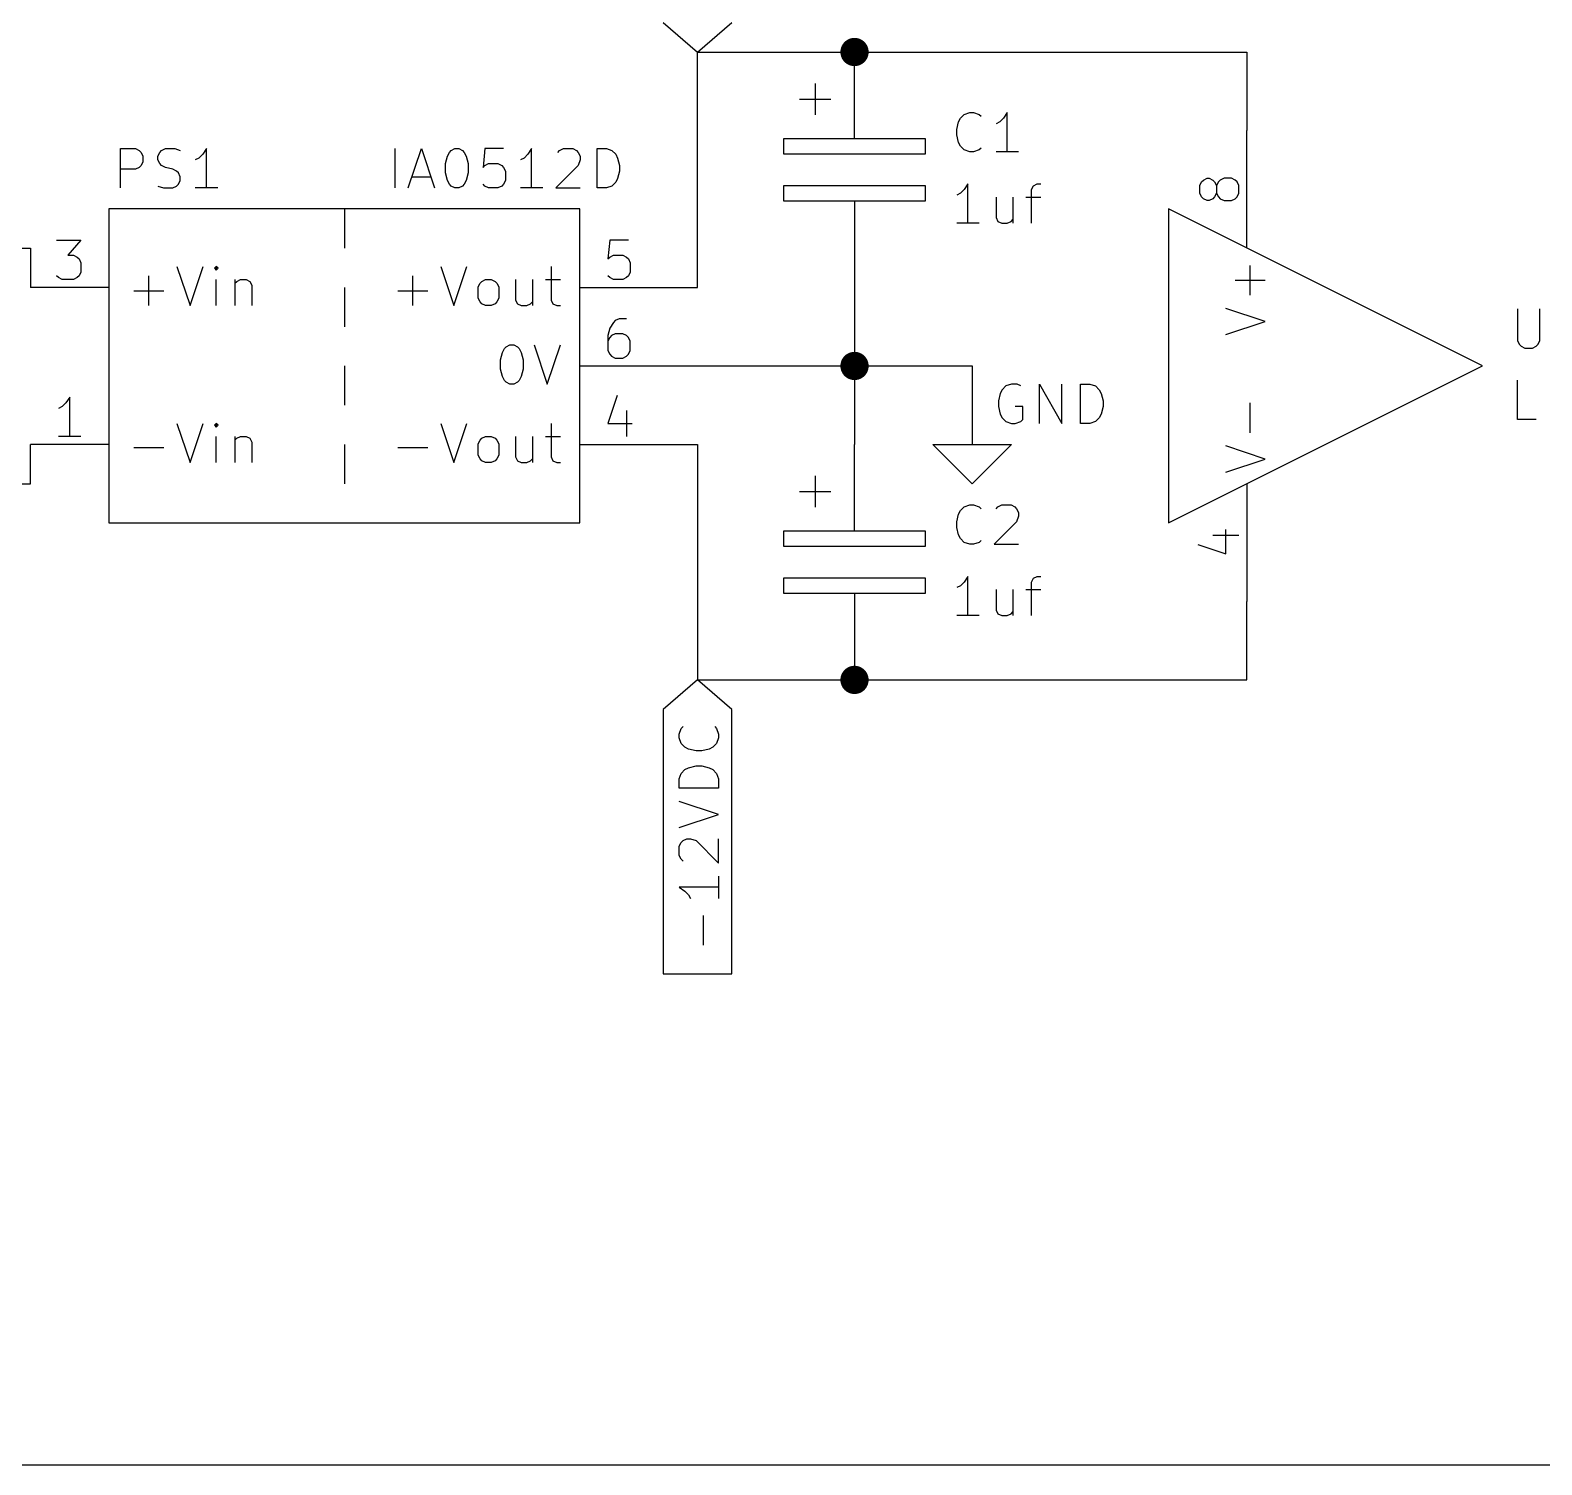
# Model space of a CAD drawing. Extents: x 0.4 to 16.1, y -11.3 to -0.4.
# Drawn here: x 9.3 to 11.226, y -3.5 to -1.672 of the extents above; entities that cross this region are included whole.
import ezdxf

# ---------------------------------------------------------------- set-up
doc = ezdxf.new("R2010")
doc.units = 0
doc.header["$MEASUREMENT"] = 0
for name, color, linetype in [('BLUE3', 171, 'CONTINUOUS'), ('CYAN2', 4, 'CONTINUOUS'), ('GREEN3', 91, 'CONTINUOUS'), ('LYELLOW', 51, 'CONTINUOUS'), ('RED2', 1, 'CONTINUOUS'), ('RED3', 11, 'CONTINUOUS')]:
    doc.layers.add(name, color=color, linetype=linetype)

msp = doc.modelspace()

# ---------------------------------------------------------------- linework, layer by layer
at = {"layer": 'BLUE3', "linetype": 'CONTINUOUS'}
msp.add_line((8.3, -3.5), (14.1, -3.5), dxfattribs=at)
at = {"layer": 'CYAN2', "linetype": 'CONTINUOUS'}
for p, q in [((10.4803, -1.79856), (10.4827, -1.78904)), ((10.4827, -1.78904), (10.4851, -1.78428)), ((10.4851, -1.78428), (10.4899, -1.77951)), ((10.4899, -1.77951), (10.497, -1.77713)), ((10.497, -1.77713), (10.5018, -1.77713)), ((10.5018, -1.77713), (10.5089, -1.77951)), ((10.5089, -1.77951), (10.5113, -1.78189)), ((10.5351, -1.78904), (10.5303, -1.79142)), ((10.5399, -1.78428), (10.5351, -1.78904)), ((10.5446, -1.77713), (10.5399, -1.78428)), ((10.5446, -1.82713), (10.5446, -1.77713)), ((10.4803, -1.8057), (10.4803, -1.79856)), ((10.4827, -1.81522), (10.4803, -1.8057)), ((9.41472, -1.87313), (9.41472, -1.82313)), ((9.41472, -1.82313), (9.43376, -1.82313)), ((9.41472, -1.87313), (9.41472, -1.82313)), ((9.41472, -1.82313), (9.43376, -1.82313)), ((9.43376, -1.82313), (9.43853, -1.82551)), ((9.43376, -1.82313), (9.43853, -1.82551)), ((9.43853, -1.82551), (9.44091, -1.82789)), ((9.43853, -1.82551), (9.44091, -1.82789)), ((9.44091, -1.82789), (9.44329, -1.83265)), ((9.44091, -1.82789), (9.44329, -1.83265)), ((9.46234, -1.83265), (9.46472, -1.82789)), ((9.46234, -1.83265), (9.46472, -1.82789)), ((9.46472, -1.82789), (9.4671, -1.82551)), ((9.46472, -1.82789), (9.4671, -1.82551)), ((9.4671, -1.82551), (9.47186, -1.82313)), ((9.4671, -1.82551), (9.47186, -1.82313)), ((9.47186, -1.82313), (9.48376, -1.82313)), ((9.47186, -1.82313), (9.48376, -1.82313)), ((9.48376, -1.82313), (9.49091, -1.82551)), ((9.48376, -1.82313), (9.49091, -1.82551)), ((9.52424, -1.82313), (9.51948, -1.83028)), ((9.52424, -1.82313), (9.51948, -1.83028)), ((9.52424, -1.87313), (9.52424, -1.82313)), ((9.52424, -1.87313), (9.52424, -1.82313)), ((9.76472, -1.87313), (9.76472, -1.82313)), ((9.76472, -1.87313), (9.76472, -1.82313)), ((9.78139, -1.87313), (9.79805, -1.82313)), ((9.78139, -1.87313), (9.79805, -1.82313)), ((9.79805, -1.82313), (9.81472, -1.87313)), ((9.79805, -1.82313), (9.81472, -1.87313)), ((9.83139, -1.83265), (9.83377, -1.82789)), ((9.83139, -1.83265), (9.83377, -1.82789)), ((9.83377, -1.82789), (9.83615, -1.82551)), ((9.83377, -1.82789), (9.83615, -1.82551)), ((9.83615, -1.82551), (9.84091, -1.82313)), ((9.83615, -1.82551), (9.84091, -1.82313)), ((9.84091, -1.82313), (9.84567, -1.82313)), ((9.84091, -1.82313), (9.84567, -1.82313)), ((9.84567, -1.82313), (9.85043, -1.82551)), ((9.84567, -1.82313), (9.85043, -1.82551)), ((9.85043, -1.82551), (9.85281, -1.82789)), ((9.85043, -1.82551), (9.85281, -1.82789)), ((9.85281, -1.82789), (9.8552, -1.83265)), ((9.85281, -1.82789), (9.8552, -1.83265)), ((9.879, -1.82313), (9.87663, -1.84694)), ((9.879, -1.82313), (9.87663, -1.84694)), ((9.90281, -1.82313), (9.879, -1.82313)), ((9.90281, -1.82313), (9.879, -1.82313)), ((9.93853, -1.82313), (9.93377, -1.83028)), ((9.93853, -1.82313), (9.93377, -1.83028)), ((9.93853, -1.87313), (9.93853, -1.82313)), ((9.93853, -1.87313), (9.93853, -1.82313)), ((9.97186, -1.82789), (9.97424, -1.82551)), ((9.97186, -1.82789), (9.97424, -1.82551)), ((9.97424, -1.82551), (9.979, -1.82313)), ((9.97424, -1.82551), (9.979, -1.82313)), ((9.979, -1.82313), (9.99091, -1.82313)), ((9.979, -1.82313), (9.99091, -1.82313)), ((9.99091, -1.82313), (9.99567, -1.82551)), ((9.99091, -1.82313), (9.99567, -1.82551)), ((9.99567, -1.82551), (9.99805, -1.82789)), ((9.99567, -1.82551), (9.99805, -1.82789)), ((9.99805, -1.82789), (10.0004, -1.83265)), ((9.99805, -1.82789), (10.0004, -1.83265)), ((10.0219, -1.87313), (10.0219, -1.82313)), ((10.0219, -1.82313), (10.0338, -1.82313)), ((10.0219, -1.87313), (10.0219, -1.82313)), ((10.0219, -1.82313), (10.0338, -1.82313)), ((10.0338, -1.82313), (10.0409, -1.82551)), ((10.0338, -1.82313), (10.0409, -1.82551)), ((10.0409, -1.82551), (10.0457, -1.83028)), ((10.0409, -1.82551), (10.0457, -1.83028)), ((10.4851, -1.81999), (10.4827, -1.81522)), ((10.4899, -1.82475), (10.4851, -1.81999)), ((10.497, -1.82713), (10.4899, -1.82475)), ((10.5018, -1.82713), (10.497, -1.82713)), ((10.5089, -1.82475), (10.5018, -1.82713)), ((10.5113, -1.82237), (10.5089, -1.82475)), ((10.5589, -1.82713), (10.5303, -1.82713)), ((9.43853, -1.84694), (9.43376, -1.84932)), ((9.43853, -1.84694), (9.43376, -1.84932)), ((9.44091, -1.84456), (9.43853, -1.84694)), ((9.44091, -1.84456), (9.43853, -1.84694)), ((9.44329, -1.8398), (9.44091, -1.84456)), ((9.44329, -1.8398), (9.44091, -1.84456)), ((9.44329, -1.83265), (9.44329, -1.8398)), ((9.44329, -1.83265), (9.44329, -1.8398)), ((9.46234, -1.83742), (9.46234, -1.83265)), ((9.46234, -1.83742), (9.46234, -1.83265)), ((9.46472, -1.84218), (9.46234, -1.83742)), ((9.46472, -1.84218), (9.46234, -1.83742)), ((9.4671, -1.84456), (9.46472, -1.84218)), ((9.4671, -1.84456), (9.46472, -1.84218)), ((9.47186, -1.84694), (9.4671, -1.84456)), ((9.47186, -1.84694), (9.4671, -1.84456)), ((9.48139, -1.84932), (9.47186, -1.84694)), ((9.48139, -1.84932), (9.47186, -1.84694)), ((9.51472, -1.83504), (9.50996, -1.83742)), ((9.51472, -1.83504), (9.50996, -1.83742)), ((9.51948, -1.83028), (9.51472, -1.83504)), ((9.51948, -1.83028), (9.51472, -1.83504)), ((9.82901, -1.84218), (9.83139, -1.83265)), ((9.82901, -1.84218), (9.83139, -1.83265)), ((9.82901, -1.85408), (9.82901, -1.84218)), ((9.82901, -1.85408), (9.82901, -1.84218)), ((9.8552, -1.83265), (9.85758, -1.84218)), ((9.8552, -1.83265), (9.85758, -1.84218)), ((9.85758, -1.84218), (9.85758, -1.85408)), ((9.85758, -1.84218), (9.85758, -1.85408)), ((9.87663, -1.84694), (9.879, -1.84456)), ((9.87663, -1.84694), (9.879, -1.84456)), ((9.879, -1.84456), (9.88377, -1.84218)), ((9.879, -1.84456), (9.88377, -1.84218)), ((9.88377, -1.84218), (9.89567, -1.84218)), ((9.88377, -1.84218), (9.89567, -1.84218)), ((9.89567, -1.84218), (9.90043, -1.84456)), ((9.89567, -1.84218), (9.90043, -1.84456)), ((9.90043, -1.84456), (9.90281, -1.84694)), ((9.90043, -1.84456), (9.90281, -1.84694)), ((9.90281, -1.84694), (9.9052, -1.8517)), ((9.90281, -1.84694), (9.9052, -1.8517)), ((9.929, -1.83504), (9.92424, -1.83742)), ((9.929, -1.83504), (9.92424, -1.83742)), ((9.93377, -1.83028), (9.929, -1.83504)), ((9.93377, -1.83028), (9.929, -1.83504)), ((9.99805, -1.84456), (9.96948, -1.87313)), ((9.99805, -1.84456), (9.96948, -1.87313)), ((10.0004, -1.83742), (9.99805, -1.84456)), ((10.0004, -1.83742), (9.99805, -1.84456)), ((10.0004, -1.83265), (10.0004, -1.83742)), ((10.0004, -1.83265), (10.0004, -1.83742)), ((10.0457, -1.83028), (10.0481, -1.83504)), ((10.0457, -1.83028), (10.0481, -1.83504)), ((10.0481, -1.83504), (10.0504, -1.84456)), ((10.0481, -1.83504), (10.0504, -1.84456)), ((10.0504, -1.84456), (10.0504, -1.8517)), ((10.0504, -1.84456), (10.0504, -1.8517)), ((9.43376, -1.84932), (9.41472, -1.84932)), ((9.43376, -1.84932), (9.41472, -1.84932)), ((9.48615, -1.8517), (9.48139, -1.84932)), ((9.48615, -1.8517), (9.48139, -1.84932)), ((9.48853, -1.85408), (9.48615, -1.8517)), ((9.48853, -1.85408), (9.48615, -1.8517)), ((9.49091, -1.85885), (9.48853, -1.85408)), ((9.49091, -1.85885), (9.48853, -1.85408)), ((9.48853, -1.86837), (9.49091, -1.86361)), ((9.48853, -1.86837), (9.49091, -1.86361)), ((9.49091, -1.86361), (9.49091, -1.85885)), ((9.49091, -1.86361), (9.49091, -1.85885)), ((9.78615, -1.85885), (9.80996, -1.85885)), ((9.78615, -1.85885), (9.80996, -1.85885)), ((9.83139, -1.86361), (9.82901, -1.85408)), ((9.83139, -1.86361), (9.82901, -1.85408)), ((9.83377, -1.86837), (9.83139, -1.86361)), ((9.83377, -1.86837), (9.83139, -1.86361)), ((9.8552, -1.86361), (9.85281, -1.86837)), ((9.8552, -1.86361), (9.85281, -1.86837)), ((9.85758, -1.85408), (9.8552, -1.86361)), ((9.85758, -1.85408), (9.8552, -1.86361)), ((9.9052, -1.86361), (9.90281, -1.86837)), ((9.9052, -1.86361), (9.90281, -1.86837)), ((9.9052, -1.8517), (9.9052, -1.86361)), ((9.9052, -1.8517), (9.9052, -1.86361)), ((10.0457, -1.86599), (10.0409, -1.87075)), ((10.0457, -1.86599), (10.0409, -1.87075)), ((10.0481, -1.86122), (10.0457, -1.86599)), ((10.0481, -1.86122), (10.0457, -1.86599)), ((10.0504, -1.8517), (10.0481, -1.86122)), ((10.0504, -1.8517), (10.0481, -1.86122)), ((10.4946, -1.86813), (10.4899, -1.87528)), ((10.4946, -1.91813), (10.4946, -1.86813)), ((10.578, -1.87051), (10.5827, -1.86813)), ((10.5827, -1.86813), (10.5875, -1.86813)), ((9.46234, -1.87075), (9.46948, -1.87313)), ((9.46234, -1.87075), (9.46948, -1.87313)), ((9.46948, -1.87313), (9.48139, -1.87313)), ((9.46948, -1.87313), (9.48139, -1.87313)), ((9.48139, -1.87313), (9.48615, -1.87075)), ((9.48139, -1.87313), (9.48615, -1.87075)), ((9.48615, -1.87075), (9.48853, -1.86837)), ((9.48615, -1.87075), (9.48853, -1.86837)), ((9.53853, -1.87313), (9.50996, -1.87313)), ((9.53853, -1.87313), (9.50996, -1.87313)), ((9.83615, -1.87075), (9.83377, -1.86837)), ((9.83615, -1.87075), (9.83377, -1.86837)), ((9.84091, -1.87313), (9.83615, -1.87075)), ((9.84091, -1.87313), (9.83615, -1.87075)), ((9.84567, -1.87313), (9.84091, -1.87313)), ((9.84567, -1.87313), (9.84091, -1.87313)), ((9.85043, -1.87075), (9.84567, -1.87313)), ((9.85043, -1.87075), (9.84567, -1.87313)), ((9.85281, -1.86837), (9.85043, -1.87075)), ((9.85281, -1.86837), (9.85043, -1.87075)), ((9.879, -1.87075), (9.87663, -1.86837)), ((9.879, -1.87075), (9.87663, -1.86837)), ((9.88377, -1.87313), (9.879, -1.87075)), ((9.88377, -1.87313), (9.879, -1.87075)), ((9.89567, -1.87313), (9.88377, -1.87313)), ((9.89567, -1.87313), (9.88377, -1.87313)), ((9.90043, -1.87075), (9.89567, -1.87313)), ((9.90043, -1.87075), (9.89567, -1.87313)), ((9.90281, -1.86837), (9.90043, -1.87075)), ((9.90281, -1.86837), (9.90043, -1.87075)), ((9.95281, -1.87313), (9.92424, -1.87313)), ((9.95281, -1.87313), (9.92424, -1.87313)), ((9.96948, -1.87313), (10.0004, -1.87313)), ((9.96948, -1.87313), (10.0004, -1.87313)), ((10.0338, -1.87313), (10.0219, -1.87313)), ((10.0338, -1.87313), (10.0219, -1.87313)), ((10.0409, -1.87075), (10.0338, -1.87313)), ((10.0409, -1.87075), (10.0338, -1.87313)), ((10.4851, -1.88004), (10.4803, -1.88242)), ((10.4899, -1.87528), (10.4851, -1.88004)), ((10.5303, -1.8848), (10.5303, -1.91099)), ((10.5518, -1.8848), (10.5518, -1.91813)), ((10.5684, -1.8848), (10.5875, -1.8848)), ((10.5756, -1.87528), (10.578, -1.87051)), ((10.5756, -1.91813), (10.5756, -1.87528)), ((10.5089, -1.91813), (10.4803, -1.91813)), ((10.5303, -1.91099), (10.5327, -1.91575)), ((10.5327, -1.91575), (10.5375, -1.91813)), ((10.5375, -1.91813), (10.5446, -1.91813)), ((10.5446, -1.91813), (10.5494, -1.91575)), ((10.5494, -1.91575), (10.5518, -1.91337)), ((9.48667, -1.97313), (9.50333, -2.02313)), ((9.48667, -1.97313), (9.50333, -2.02313)), ((9.50333, -2.02313), (9.52, -1.97313)), ((9.50333, -2.02313), (9.52, -1.97313)), ((9.53667, -1.97313), (9.53429, -1.97551)), ((9.53667, -1.97313), (9.53429, -1.97551)), ((9.53429, -1.97551), (9.53667, -1.97789)), ((9.53429, -1.97551), (9.53667, -1.97789)), ((9.53905, -1.97551), (9.53667, -1.97313)), ((9.53667, -1.97313), (9.53667, -1.97789)), ((9.53905, -1.97551), (9.53667, -1.97313)), ((9.53667, -1.97313), (9.53667, -1.97789)), ((9.53667, -1.97789), (9.53905, -1.97551)), ((9.53667, -1.97789), (9.53905, -1.97551)), ((9.82286, -1.97313), (9.83952, -2.02313)), ((9.82286, -1.97313), (9.83952, -2.02313)), ((9.83952, -2.02313), (9.85619, -1.97313)), ((9.83952, -2.02313), (9.85619, -1.97313)), ((9.96333, -1.97313), (9.96333, -2.01599)), ((9.96333, -1.97313), (9.96333, -2.01599)), ((10.8541, -2.01), (10.8541, -1.97191)), ((10.8541, -2.01), (10.8541, -1.97191)), ((9.45095, -2.02313), (9.45095, -1.98504)), ((9.45095, -2.02313), (9.45095, -1.98504)), ((9.53667, -2.02313), (9.53667, -1.9898)), ((9.53667, -2.02313), (9.53667, -1.9898)), ((9.56048, -1.9898), (9.56048, -2.02313)), ((9.56048, -1.9898), (9.56048, -2.02313)), ((9.56048, -1.99456), (9.56286, -1.99218)), ((9.56048, -1.99456), (9.56286, -1.99218)), ((9.56286, -1.99218), (9.56762, -1.9898)), ((9.56286, -1.99218), (9.56762, -1.9898)), ((9.56762, -1.9898), (9.57476, -1.9898)), ((9.56762, -1.9898), (9.57476, -1.9898)), ((9.57476, -1.9898), (9.57952, -1.99218)), ((9.57476, -1.9898), (9.57952, -1.99218)), ((9.57952, -1.99218), (9.58191, -1.99694)), ((9.57952, -1.99218), (9.58191, -1.99694)), ((9.58191, -1.99694), (9.58191, -2.02313)), ((9.58191, -1.99694), (9.58191, -2.02313)), ((9.78714, -2.02313), (9.78714, -1.98504)), ((9.78714, -2.02313), (9.78714, -1.98504)), ((9.87048, -1.99932), (9.87286, -1.99456)), ((9.87048, -1.99932), (9.87286, -1.99456)), ((9.87048, -2.01361), (9.87048, -1.99932)), ((9.87048, -2.01361), (9.87048, -1.99932)), ((9.87286, -1.99456), (9.87524, -1.99218)), ((9.87286, -1.99456), (9.87524, -1.99218)), ((9.87524, -1.99218), (9.88, -1.9898)), ((9.87524, -1.99218), (9.88, -1.9898)), ((9.88, -1.9898), (9.88715, -1.9898)), ((9.88, -1.9898), (9.88715, -1.9898)), ((9.88715, -1.9898), (9.89191, -1.99218)), ((9.88715, -1.9898), (9.89191, -1.99218)), ((9.89191, -1.99218), (9.89429, -1.99456)), ((9.89191, -1.99218), (9.89429, -1.99456)), ((9.89429, -1.99456), (9.89667, -1.99932)), ((9.89429, -1.99456), (9.89667, -1.99932)), ((9.89667, -1.99932), (9.89667, -2.01361)), ((9.89667, -1.99932), (9.89667, -2.01361)), ((9.91809, -1.9898), (9.91809, -2.01599)), ((9.91809, -1.9898), (9.91809, -2.01599)), ((9.93952, -1.9898), (9.93952, -2.02313)), ((9.93952, -1.9898), (9.93952, -2.02313)), ((9.95619, -1.9898), (9.97524, -1.9898)), ((9.95619, -1.9898), (9.97524, -1.9898)), ((10.8731, -1.99095), (10.835, -1.99095)), ((10.8731, -1.99095), (10.835, -1.99095)), ((9.4319, -2.00408), (9.47, -2.00408)), ((9.4319, -2.00408), (9.47, -2.00408)), ((9.76809, -2.00408), (9.80619, -2.00408)), ((9.76809, -2.00408), (9.80619, -2.00408)), ((9.87286, -2.01837), (9.87048, -2.01361)), ((9.87286, -2.01837), (9.87048, -2.01361)), ((9.87524, -2.02075), (9.87286, -2.01837)), ((9.87524, -2.02075), (9.87286, -2.01837)), ((9.88, -2.02313), (9.87524, -2.02075)), ((9.88, -2.02313), (9.87524, -2.02075)), ((9.89191, -2.02075), (9.88715, -2.02313)), ((9.89191, -2.02075), (9.88715, -2.02313)), ((9.89429, -2.01837), (9.89191, -2.02075)), ((9.89429, -2.01837), (9.89191, -2.02075)), ((9.89667, -2.01361), (9.89429, -2.01837)), ((9.89667, -2.01361), (9.89429, -2.01837)), ((9.91809, -2.01599), (9.92048, -2.02075)), ((9.91809, -2.01599), (9.92048, -2.02075)), ((9.92048, -2.02075), (9.92524, -2.02313)), ((9.92048, -2.02075), (9.92524, -2.02313)), ((9.93238, -2.02313), (9.93714, -2.02075)), ((9.93238, -2.02313), (9.93714, -2.02075)), ((9.93714, -2.02075), (9.93952, -2.01837)), ((9.93714, -2.02075), (9.93952, -2.01837)), ((9.96333, -2.01599), (9.96571, -2.02075)), ((9.96333, -2.01599), (9.96571, -2.02075)), ((9.96571, -2.02075), (9.97048, -2.02313)), ((9.96571, -2.02075), (9.97048, -2.02313)), ((9.88715, -2.02313), (9.88, -2.02313)), ((9.88715, -2.02313), (9.88, -2.02313)), ((9.92524, -2.02313), (9.93238, -2.02313)), ((9.92524, -2.02313), (9.93238, -2.02313)), ((9.97048, -2.02313), (9.97524, -2.02313)), ((9.97048, -2.02313), (9.97524, -2.02313)), ((10.8731, -2.04333), (10.8231, -2.02667)), ((10.8731, -2.04333), (10.8231, -2.02667)), ((11.1947, -2.02713), (11.1947, -2.06761)), ((11.1947, -2.02713), (11.1947, -2.06761)), ((11.2233, -2.06761), (11.2233, -2.02713)), ((11.2233, -2.06761), (11.2233, -2.02713)), ((10.8231, -2.06), (10.8731, -2.04333)), ((10.8231, -2.06), (10.8731, -2.04333)), ((9.90143, -2.08265), (9.90381, -2.07789)), ((9.90143, -2.08265), (9.90381, -2.07789)), ((9.90381, -2.07789), (9.90619, -2.07551)), ((9.90381, -2.07789), (9.90619, -2.07551)), ((9.90619, -2.07551), (9.91095, -2.07313)), ((9.90619, -2.07551), (9.91095, -2.07313)), ((9.91095, -2.07313), (9.91571, -2.07313)), ((9.91095, -2.07313), (9.91571, -2.07313)), ((9.91571, -2.07313), (9.92047, -2.07551)), ((9.91571, -2.07313), (9.92047, -2.07551)), ((9.92047, -2.07551), (9.92285, -2.07789)), ((9.92047, -2.07551), (9.92285, -2.07789)), ((9.92285, -2.07789), (9.92524, -2.08265)), ((9.92285, -2.07789), (9.92524, -2.08265)), ((9.9419, -2.07313), (9.95857, -2.12313)), ((9.9419, -2.07313), (9.95857, -2.12313)), ((9.95857, -2.12313), (9.97524, -2.07313)), ((9.95857, -2.12313), (9.97524, -2.07313)), ((11.1947, -2.06761), (11.1971, -2.07237)), ((11.1947, -2.06761), (11.1971, -2.07237)), ((11.1971, -2.07237), (11.1995, -2.07475)), ((11.1971, -2.07237), (11.1995, -2.07475)), ((11.1995, -2.07475), (11.2042, -2.07713)), ((11.1995, -2.07475), (11.2042, -2.07713)), ((11.2042, -2.07713), (11.2138, -2.07713)), ((11.2042, -2.07713), (11.2138, -2.07713)), ((11.2138, -2.07713), (11.2185, -2.07475)), ((11.2138, -2.07713), (11.2185, -2.07475)), ((11.2185, -2.07475), (11.2209, -2.07237)), ((11.2185, -2.07475), (11.2209, -2.07237)), ((11.2209, -2.07237), (11.2233, -2.06761)), ((11.2209, -2.07237), (11.2233, -2.06761)), ((9.89905, -2.09218), (9.90143, -2.08265)), ((9.89905, -2.09218), (9.90143, -2.08265)), ((9.89905, -2.10408), (9.89905, -2.09218)), ((9.89905, -2.10408), (9.89905, -2.09218)), ((9.92524, -2.08265), (9.92762, -2.09218)), ((9.92524, -2.08265), (9.92762, -2.09218)), ((9.92762, -2.09218), (9.92762, -2.10408)), ((9.92762, -2.09218), (9.92762, -2.10408)), ((9.90143, -2.11361), (9.89905, -2.10408)), ((9.90143, -2.11361), (9.89905, -2.10408)), ((9.90381, -2.11837), (9.90143, -2.11361)), ((9.90381, -2.11837), (9.90143, -2.11361)), ((9.90619, -2.12075), (9.90381, -2.11837)), ((9.90619, -2.12075), (9.90381, -2.11837)), ((9.92285, -2.11837), (9.92047, -2.12075)), ((9.92285, -2.11837), (9.92047, -2.12075)), ((9.92524, -2.11361), (9.92285, -2.11837)), ((9.92524, -2.11361), (9.92285, -2.11837)), ((9.92762, -2.10408), (9.92524, -2.11361)), ((9.92762, -2.10408), (9.92524, -2.11361)), ((11.1947, -2.16813), (11.1947, -2.11813)), ((11.1947, -2.16813), (11.1947, -2.11813)), ((9.91095, -2.12313), (9.90619, -2.12075)), ((9.91095, -2.12313), (9.90619, -2.12075)), ((9.91571, -2.12313), (9.91095, -2.12313)), ((9.91571, -2.12313), (9.91095, -2.12313)), ((9.92047, -2.12075), (9.91571, -2.12313)), ((9.92047, -2.12075), (9.91571, -2.12313)), ((10.5357, -2.13504), (10.5333, -2.14456)), ((10.5357, -2.13504), (10.5333, -2.14456)), ((10.5381, -2.13028), (10.5357, -2.13504)), ((10.5381, -2.13028), (10.5357, -2.13504)), ((10.5429, -2.12551), (10.5381, -2.13028)), ((10.5429, -2.12551), (10.5381, -2.13028)), ((10.55, -2.12313), (10.5429, -2.12551)), ((10.55, -2.12313), (10.5429, -2.12551)), ((10.5571, -2.12313), (10.55, -2.12313)), ((10.5571, -2.12313), (10.55, -2.12313)), ((10.5619, -2.12551), (10.5571, -2.12313)), ((10.5619, -2.12551), (10.5571, -2.12313)), ((10.5857, -2.17313), (10.5857, -2.12313)), ((10.5857, -2.12313), (10.6143, -2.17313)), ((10.5857, -2.17313), (10.5857, -2.12313)), ((10.5857, -2.12313), (10.6143, -2.17313)), ((10.6143, -2.17313), (10.6143, -2.12313)), ((10.6143, -2.17313), (10.6143, -2.12313)), ((10.6381, -2.17313), (10.6381, -2.12313)), ((10.6381, -2.12313), (10.65, -2.12313)), ((10.6381, -2.17313), (10.6381, -2.12313)), ((10.6381, -2.12313), (10.65, -2.12313)), ((10.65, -2.12313), (10.6571, -2.12551)), ((10.65, -2.12313), (10.6571, -2.12551)), ((10.6571, -2.12551), (10.6619, -2.13028)), ((10.6571, -2.12551), (10.6619, -2.13028)), ((10.6619, -2.13028), (10.6643, -2.13504)), ((10.6619, -2.13028), (10.6643, -2.13504)), ((10.6643, -2.13504), (10.6667, -2.14456)), ((10.6643, -2.13504), (10.6667, -2.14456)), ((10.5333, -2.14456), (10.5333, -2.1517)), ((10.5333, -2.14456), (10.5333, -2.1517)), ((10.5333, -2.1517), (10.5357, -2.16122)), ((10.5333, -2.1517), (10.5357, -2.16122)), ((10.5643, -2.1517), (10.5548, -2.1517)), ((10.5643, -2.1517), (10.5548, -2.1517)), ((10.5643, -2.16837), (10.5643, -2.1517)), ((10.5643, -2.16837), (10.5643, -2.1517)), ((10.6667, -2.1517), (10.6643, -2.16122)), ((10.6667, -2.1517), (10.6643, -2.16122)), ((10.6667, -2.14456), (10.6667, -2.1517)), ((10.6667, -2.14456), (10.6667, -2.1517)), ((10.8541, -2.18524), (10.8541, -2.14714)), ((10.8541, -2.18524), (10.8541, -2.14714)), ((9.48667, -2.17313), (9.50333, -2.22313)), ((9.48667, -2.17313), (9.50333, -2.22313)), ((9.50333, -2.22313), (9.52, -2.17313)), ((9.50333, -2.22313), (9.52, -2.17313)), ((9.53667, -2.17313), (9.53429, -2.17551)), ((9.53667, -2.17313), (9.53429, -2.17551)), ((9.53429, -2.17551), (9.53667, -2.17789)), ((9.53429, -2.17551), (9.53667, -2.17789)), ((9.53905, -2.17551), (9.53667, -2.17313)), ((9.53667, -2.17313), (9.53667, -2.17789)), ((9.53905, -2.17551), (9.53667, -2.17313)), ((9.53667, -2.17313), (9.53667, -2.17789)), ((9.53667, -2.17789), (9.53905, -2.17551)), ((9.53667, -2.17789), (9.53905, -2.17551)), ((9.82286, -2.17313), (9.83952, -2.22313)), ((9.82286, -2.17313), (9.83952, -2.22313)), ((9.83952, -2.22313), (9.85619, -2.17313)), ((9.83952, -2.22313), (9.85619, -2.17313)), ((9.96333, -2.17313), (9.96333, -2.21599)), ((9.96333, -2.17313), (9.96333, -2.21599)), ((10.5357, -2.16122), (10.5381, -2.16599)), ((10.5357, -2.16122), (10.5381, -2.16599)), ((10.5381, -2.16599), (10.5429, -2.17075)), ((10.5381, -2.16599), (10.5429, -2.17075)), ((10.5429, -2.17075), (10.55, -2.17313)), ((10.5429, -2.17075), (10.55, -2.17313)), ((10.55, -2.17313), (10.5548, -2.17313)), ((10.55, -2.17313), (10.5548, -2.17313)), ((10.5548, -2.17313), (10.5619, -2.17075)), ((10.5548, -2.17313), (10.5619, -2.17075)), ((10.5619, -2.17075), (10.5643, -2.16837)), ((10.5619, -2.17075), (10.5643, -2.16837)), ((10.65, -2.17313), (10.6381, -2.17313)), ((10.65, -2.17313), (10.6381, -2.17313)), ((10.6571, -2.17075), (10.65, -2.17313)), ((10.6571, -2.17075), (10.65, -2.17313)), ((10.6619, -2.16599), (10.6571, -2.17075)), ((10.6619, -2.16599), (10.6571, -2.17075)), ((10.6643, -2.16122), (10.6619, -2.16599)), ((10.6643, -2.16122), (10.6619, -2.16599)), ((11.2185, -2.16813), (11.1947, -2.16813)), ((11.2185, -2.16813), (11.1947, -2.16813)), ((9.53667, -2.22313), (9.53667, -2.1898)), ((9.53667, -2.22313), (9.53667, -2.1898)), ((9.56048, -2.1898), (9.56048, -2.22313)), ((9.56048, -2.1898), (9.56048, -2.22313)), ((9.56048, -2.19456), (9.56286, -2.19218)), ((9.56048, -2.19456), (9.56286, -2.19218)), ((9.56286, -2.19218), (9.56762, -2.1898)), ((9.56286, -2.19218), (9.56762, -2.1898)), ((9.56762, -2.1898), (9.57476, -2.1898)), ((9.56762, -2.1898), (9.57476, -2.1898)), ((9.57476, -2.1898), (9.57952, -2.19218)), ((9.57476, -2.1898), (9.57952, -2.19218)), ((9.57952, -2.19218), (9.58191, -2.19694)), ((9.57952, -2.19218), (9.58191, -2.19694)), ((9.87048, -2.19932), (9.87286, -2.19456)), ((9.87048, -2.19932), (9.87286, -2.19456)), ((9.87286, -2.19456), (9.87524, -2.19218)), ((9.87286, -2.19456), (9.87524, -2.19218)), ((9.87524, -2.19218), (9.88, -2.1898)), ((9.87524, -2.19218), (9.88, -2.1898)), ((9.88, -2.1898), (9.88715, -2.1898)), ((9.88, -2.1898), (9.88715, -2.1898)), ((9.88715, -2.1898), (9.89191, -2.19218)), ((9.88715, -2.1898), (9.89191, -2.19218)), ((9.89191, -2.19218), (9.89429, -2.19456)), ((9.89191, -2.19218), (9.89429, -2.19456)), ((9.89429, -2.19456), (9.89667, -2.19932)), ((9.89429, -2.19456), (9.89667, -2.19932)), ((9.91809, -2.1898), (9.91809, -2.21599)), ((9.91809, -2.1898), (9.91809, -2.21599)), ((9.93952, -2.1898), (9.93952, -2.22313)), ((9.93952, -2.1898), (9.93952, -2.22313)), ((9.95619, -2.1898), (9.97524, -2.1898)), ((9.95619, -2.1898), (9.97524, -2.1898)), ((9.4319, -2.20408), (9.47, -2.20408)), ((9.4319, -2.20408), (9.47, -2.20408)), ((9.58191, -2.19694), (9.58191, -2.22313)), ((9.58191, -2.19694), (9.58191, -2.22313)), ((9.76809, -2.20408), (9.80619, -2.20408)), ((9.76809, -2.20408), (9.80619, -2.20408)), ((9.87048, -2.21361), (9.87048, -2.19932)), ((9.87048, -2.21361), (9.87048, -2.19932)), ((9.87286, -2.21837), (9.87048, -2.21361)), ((9.87286, -2.21837), (9.87048, -2.21361)), ((9.89667, -2.21361), (9.89429, -2.21837)), ((9.89667, -2.21361), (9.89429, -2.21837)), ((9.89667, -2.19932), (9.89667, -2.21361)), ((9.89667, -2.19932), (9.89667, -2.21361)), ((10.8731, -2.21857), (10.8231, -2.2019)), ((10.8731, -2.21857), (10.8231, -2.2019)), ((9.87524, -2.22075), (9.87286, -2.21837)), ((9.87524, -2.22075), (9.87286, -2.21837)), ((9.88, -2.22313), (9.87524, -2.22075)), ((9.88, -2.22313), (9.87524, -2.22075)), ((9.88715, -2.22313), (9.88, -2.22313)), ((9.88715, -2.22313), (9.88, -2.22313)), ((9.89191, -2.22075), (9.88715, -2.22313)), ((9.89191, -2.22075), (9.88715, -2.22313)), ((9.89429, -2.21837), (9.89191, -2.22075)), ((9.89429, -2.21837), (9.89191, -2.22075)), ((9.91809, -2.21599), (9.92048, -2.22075)), ((9.91809, -2.21599), (9.92048, -2.22075)), ((9.92048, -2.22075), (9.92524, -2.22313)), ((9.92048, -2.22075), (9.92524, -2.22313)), ((9.92524, -2.22313), (9.93238, -2.22313)), ((9.92524, -2.22313), (9.93238, -2.22313)), ((9.93238, -2.22313), (9.93714, -2.22075)), ((9.93238, -2.22313), (9.93714, -2.22075)), ((9.93714, -2.22075), (9.93952, -2.21837)), ((9.93714, -2.22075), (9.93952, -2.21837)), ((9.96333, -2.21599), (9.96571, -2.22075)), ((9.96333, -2.21599), (9.96571, -2.22075)), ((9.96571, -2.22075), (9.97048, -2.22313)), ((9.96571, -2.22075), (9.97048, -2.22313)), ((9.97048, -2.22313), (9.97524, -2.22313)), ((9.97048, -2.22313), (9.97524, -2.22313)), ((10.8231, -2.23524), (10.8731, -2.21857)), ((10.8231, -2.23524), (10.8731, -2.21857)), ((10.4803, -2.29856), (10.4827, -2.28904)), ((10.4803, -2.29856), (10.4827, -2.28904)), ((10.4827, -2.28904), (10.4851, -2.28428)), ((10.4827, -2.28904), (10.4851, -2.28428)), ((10.4851, -2.28428), (10.4899, -2.27951)), ((10.4851, -2.28428), (10.4899, -2.27951)), ((10.4899, -2.27951), (10.497, -2.27713)), ((10.4899, -2.27951), (10.497, -2.27713)), ((10.497, -2.27713), (10.5018, -2.27713)), ((10.497, -2.27713), (10.5018, -2.27713)), ((10.5018, -2.27713), (10.5089, -2.27951)), ((10.5018, -2.27713), (10.5089, -2.27951)), ((10.5089, -2.27951), (10.5113, -2.28189)), ((10.5089, -2.27951), (10.5113, -2.28189)), ((10.5303, -2.28189), (10.5327, -2.27951)), ((10.5303, -2.28189), (10.5327, -2.27951)), ((10.5327, -2.27951), (10.5375, -2.27713)), ((10.5327, -2.27951), (10.5375, -2.27713)), ((10.5375, -2.27713), (10.5494, -2.27713)), ((10.5375, -2.27713), (10.5494, -2.27713)), ((10.5494, -2.27713), (10.5541, -2.27951)), ((10.5494, -2.27713), (10.5541, -2.27951)), ((10.5541, -2.27951), (10.5565, -2.28189)), ((10.5541, -2.27951), (10.5565, -2.28189)), ((10.5565, -2.28189), (10.5589, -2.28665)), ((10.5565, -2.28189), (10.5589, -2.28665)), ((10.5589, -2.29142), (10.5565, -2.29856)), ((10.5589, -2.29142), (10.5565, -2.29856)), ((10.5589, -2.28665), (10.5589, -2.29142)), ((10.5589, -2.28665), (10.5589, -2.29142)), ((10.4803, -2.3057), (10.4803, -2.29856)), ((10.4803, -2.3057), (10.4803, -2.29856)), ((10.4827, -2.31522), (10.4803, -2.3057)), ((10.4827, -2.31522), (10.4803, -2.3057)), ((10.5565, -2.29856), (10.528, -2.32713)), ((10.5565, -2.29856), (10.528, -2.32713)), ((10.4851, -2.31999), (10.4827, -2.31522)), ((10.4851, -2.31999), (10.4827, -2.31522)), ((10.4899, -2.32475), (10.4851, -2.31999)), ((10.4899, -2.32475), (10.4851, -2.31999)), ((10.497, -2.32713), (10.4899, -2.32475)), ((10.497, -2.32713), (10.4899, -2.32475)), ((10.5018, -2.32713), (10.497, -2.32713)), ((10.5018, -2.32713), (10.497, -2.32713)), ((10.5089, -2.32475), (10.5018, -2.32713)), ((10.5089, -2.32475), (10.5018, -2.32713)), ((10.5113, -2.32237), (10.5089, -2.32475)), ((10.5113, -2.32237), (10.5089, -2.32475)), ((10.528, -2.32713), (10.5589, -2.32713)), ((10.528, -2.32713), (10.5589, -2.32713)), ((10.4946, -2.36813), (10.4899, -2.37528)), ((10.4946, -2.36813), (10.4899, -2.37528)), ((10.4946, -2.41813), (10.4946, -2.36813)), ((10.4946, -2.41813), (10.4946, -2.36813)), ((10.578, -2.37051), (10.5827, -2.36813)), ((10.578, -2.37051), (10.5827, -2.36813)), ((10.5827, -2.36813), (10.5875, -2.36813)), ((10.5827, -2.36813), (10.5875, -2.36813)), ((10.4851, -2.38004), (10.4803, -2.38242)), ((10.4851, -2.38004), (10.4803, -2.38242)), ((10.4899, -2.37528), (10.4851, -2.38004)), ((10.4899, -2.37528), (10.4851, -2.38004)), ((10.5303, -2.3848), (10.5303, -2.41099)), ((10.5303, -2.3848), (10.5303, -2.41099)), ((10.5518, -2.3848), (10.5518, -2.41813)), ((10.5518, -2.3848), (10.5518, -2.41813)), ((10.5684, -2.3848), (10.5875, -2.3848)), ((10.5684, -2.3848), (10.5875, -2.3848)), ((10.5756, -2.37528), (10.578, -2.37051)), ((10.5756, -2.37528), (10.578, -2.37051)), ((10.5756, -2.41813), (10.5756, -2.37528)), ((10.5756, -2.41813), (10.5756, -2.37528)), ((10.5089, -2.41813), (10.4803, -2.41813)), ((10.5089, -2.41813), (10.4803, -2.41813)), ((10.5303, -2.41099), (10.5327, -2.41575)), ((10.5303, -2.41099), (10.5327, -2.41575)), ((10.5327, -2.41575), (10.5375, -2.41813)), ((10.5327, -2.41575), (10.5375, -2.41813)), ((10.5375, -2.41813), (10.5446, -2.41813)), ((10.5375, -2.41813), (10.5446, -2.41813)), ((10.5446, -2.41813), (10.5494, -2.41575)), ((10.5446, -2.41813), (10.5494, -2.41575)), ((10.5494, -2.41575), (10.5518, -2.41337)), ((10.5494, -2.41575), (10.5518, -2.41337))]:
    msp.add_line(p, q, dxfattribs=at)
at = {"layer": 'GREEN3', "linetype": 'CONTINUOUS'}
for p, q in [((10.15, -1.7), (10.35, -1.7)), ((10.15, -2), (10.15, -1.7)), ((10.35, -1.7), (10.85, -1.7)), ((10.85, -1.7), (10.85, -1.8)), ((9.2, -1.95), (9.3, -1.95)), ((9.3, -1.95), (9.3, -2)), ((10.1, -2), (10.15, -2)), ((10.35, -2), (10.35, -2.1)), ((10.1, -2.1), (10.35, -2.1)), ((10.35, -2.1), (10.35, -2.2)), ((10.35, -2.1), (10.5, -2.1)), ((10.5, -2.1), (10.5, -2.15)), ((9.3, -2.25), (9.3, -2.2)), ((10.1, -2.2), (10.15, -2.2)), ((10.15, -2.2), (10.15, -2.5)), ((8.8, -2.25), (9.3, -2.25)), ((10.85, -2.5), (10.85, -2.4)), ((10.15, -2.5), (10.35, -2.5)), ((10.35, -2.5), (10.85, -2.5))]:
    msp.add_line(p, q, dxfattribs=at)
at = {"layer": 'GREEN3', "const_width": 0.018}
for points in [[(10.341, -1.7, 1), (10.359, -1.7, 1)], [(10.341, -2.1, 1), (10.359, -2.1, 1)], [(10.341, -2.5, 1), (10.359, -2.5, 1)]]:
    msp.add_lwpolyline(points, format="xyb", close=True, dxfattribs=at)
at = {"layer": 'LYELLOW', "linetype": 'CONTINUOUS'}
for p, q in [((9.4, -1.9), (9.4, -2.3)), ((10, -1.9), (9.4, -1.9)), ((10, -2.3), (10, -1.9)), ((11.15, -2.1), (10.75, -1.9)), ((10.75, -1.9), (10.75, -2.3)), ((10.75, -2.3), (11.15, -2.1)), ((9.4, -2.3), (10, -2.3))]:
    msp.add_line(p, q, dxfattribs=at)
at = {"layer": 'RED2', "linetype": 'CONTINUOUS'}
for p, q in [((10.1062, -1.6625), (10.15, -1.7)), ((10.15, -1.7), (10.1938, -1.6625)), ((10.35, -1.81), (10.35, -1.7)), ((10.3, -1.74), (10.3, -1.78)), ((10.28, -1.76), (10.32, -1.76)), ((10.26, -1.83), (10.26, -1.81)), ((10.26, -1.81), (10.44, -1.81)), ((10.44, -1.81), (10.44, -1.83)), ((10.85, -1.95), (10.85, -1.8)), ((10.85, -1.95), (10.85, -1.8)), ((10.44, -1.83), (10.26, -1.83)), ((10.26, -1.89), (10.26, -1.87)), ((10.26, -1.87), (10.44, -1.87)), ((10.44, -1.87), (10.44, -1.89)), ((9.4, -1.9), (9.4, -2.3)), ((10, -1.9), (9.4, -1.9)), ((9.7, -1.9), (9.7, -1.95)), ((10, -2.3), (10, -1.9)), ((10.44, -1.89), (10.26, -1.89)), ((10.35, -1.89), (10.35, -2)), ((11.15, -2.1), (10.75, -1.9)), ((10.75, -1.9), (10.75, -2.3)), ((9.4, -2), (9.3, -2)), ((9.4, -2), (9.3, -2)), ((9.7, -2), (9.7, -2.05)), ((10, -2), (10.1, -2)), ((10, -2), (10.1, -2)), ((9.7, -2.1), (9.7, -2.15)), ((10, -2.1), (10.1, -2.1)), ((10, -2.1), (10.1, -2.1)), ((10.75, -2.3), (11.15, -2.1)), ((10.5, -2.15), (10.5, -2.2)), ((9.4, -2.2), (9.3, -2.2)), ((9.4, -2.2), (9.3, -2.2)), ((9.7, -2.2), (9.7, -2.25)), ((10, -2.2), (10.1, -2.2)), ((10, -2.2), (10.1, -2.2)), ((10.35, -2.31), (10.35, -2.2)), ((10.35, -2.31), (10.35, -2.2)), ((10.5, -2.25), (10.45, -2.2)), ((10.45, -2.2), (10.5, -2.2)), ((10.5, -2.2), (10.55, -2.2)), ((10.55, -2.2), (10.5, -2.25)), ((10.3, -2.24), (10.3, -2.28)), ((10.85, -2.25), (10.85, -2.4)), ((10.85, -2.25), (10.85, -2.4)), ((10.28, -2.26), (10.32, -2.26)), ((9.4, -2.3), (10, -2.3)), ((10.26, -2.33), (10.26, -2.31)), ((10.26, -2.31), (10.44, -2.31)), ((10.44, -2.31), (10.44, -2.33)), ((10.44, -2.33), (10.26, -2.33)), ((10.26, -2.39), (10.26, -2.37)), ((10.26, -2.37), (10.44, -2.37)), ((10.44, -2.37), (10.44, -2.39)), ((10.44, -2.39), (10.26, -2.39)), ((10.35, -2.39), (10.35, -2.5)), ((10.35, -2.39), (10.35, -2.5)), ((10.15, -2.5), (10.1062, -2.5375)), ((10.1938, -2.5375), (10.15, -2.5)), ((10.1062, -2.5375), (10.1062, -2.87439)), ((10.1938, -2.87439), (10.1938, -2.5375)), ((10.1291, -2.5619), (10.1315, -2.55952)), ((10.1719, -2.55952), (10.1743, -2.5619)), ((10.1267, -2.56905), (10.1291, -2.5619)), ((10.1267, -2.57381), (10.1267, -2.56905)), ((10.1291, -2.58095), (10.1267, -2.57381)), ((10.1743, -2.5619), (10.1767, -2.56905)), ((10.1767, -2.57381), (10.1743, -2.58095)), ((10.1767, -2.56905), (10.1767, -2.57381)), ((10.1339, -2.58571), (10.1291, -2.58095)), ((10.1386, -2.58809), (10.1339, -2.58571)), ((10.1481, -2.59047), (10.1386, -2.58809)), ((10.1553, -2.59047), (10.1481, -2.59047)), ((10.1648, -2.58809), (10.1553, -2.59047)), ((10.1696, -2.58571), (10.1648, -2.58809)), ((10.1743, -2.58095), (10.1696, -2.58571)), ((10.1267, -2.62619), (10.1291, -2.61905)), ((10.1291, -2.61905), (10.1339, -2.61428)), ((10.1339, -2.61428), (10.1386, -2.6119)), ((10.1386, -2.6119), (10.1481, -2.60952)), ((10.1481, -2.60952), (10.1553, -2.60952)), ((10.1553, -2.60952), (10.1648, -2.6119)), ((10.1648, -2.6119), (10.1696, -2.61428)), ((10.1696, -2.61428), (10.1743, -2.61905)), ((10.1743, -2.61905), (10.1767, -2.62619)), ((10.1267, -2.63809), (10.1267, -2.62619)), ((10.1767, -2.63809), (10.1267, -2.63809)), ((10.1767, -2.62619), (10.1767, -2.63809)), ((10.1767, -2.67143), (10.1267, -2.65476)), ((10.1267, -2.68809), (10.1767, -2.67143)), ((10.1267, -2.7119), (10.1291, -2.70714)), ((10.1267, -2.72381), (10.1267, -2.7119)), ((10.1291, -2.70714), (10.1315, -2.70476)), ((10.1315, -2.70476), (10.1362, -2.70238)), ((10.1362, -2.70238), (10.141, -2.70238)), ((10.141, -2.70238), (10.1481, -2.70476)), ((10.1481, -2.70476), (10.1767, -2.73333)), ((10.1767, -2.73333), (10.1767, -2.70238)), ((10.1291, -2.72857), (10.1267, -2.72381)), ((10.1315, -2.73095), (10.1291, -2.72857)), ((10.1767, -2.75), (10.1767, -2.77857)), ((10.1767, -2.76428), (10.1267, -2.76428)), ((10.1267, -2.76428), (10.1339, -2.76904)), ((10.1339, -2.76904), (10.1386, -2.77381)), ((10.1386, -2.77381), (10.141, -2.77857)), ((10.1577, -2.83809), (10.1577, -2.8)), ((10.1062, -2.87439), (10.15, -2.87439)), ((10.15, -2.87439), (10.1938, -2.87439))]:
    msp.add_line(p, q, dxfattribs=at)
at = {"layer": 'RED3', "linetype": 'CONTINUOUS'}
for p, q in [((10.7899, -1.87023), (10.7923, -1.86547)), ((10.7899, -1.87023), (10.7923, -1.86547)), ((10.7923, -1.86547), (10.7946, -1.86309)), ((10.7923, -1.86547), (10.7946, -1.86309)), ((10.7946, -1.86309), (10.7994, -1.86071)), ((10.7946, -1.86309), (10.7994, -1.86071)), ((10.7994, -1.86071), (10.8018, -1.86071)), ((10.7994, -1.86071), (10.8018, -1.86071)), ((10.8018, -1.86071), (10.8065, -1.86309)), ((10.8018, -1.86071), (10.8065, -1.86309)), ((10.8065, -1.86309), (10.8089, -1.86547)), ((10.8065, -1.86309), (10.8089, -1.86547)), ((10.8089, -1.86547), (10.8113, -1.87023)), ((10.8089, -1.86547), (10.8113, -1.87023)), ((10.8137, -1.86547), (10.8113, -1.87023)), ((10.8137, -1.86547), (10.8113, -1.87023)), ((10.8161, -1.86309), (10.8137, -1.86547)), ((10.8161, -1.86309), (10.8137, -1.86547)), ((10.8208, -1.86071), (10.8161, -1.86309)), ((10.8208, -1.86071), (10.8161, -1.86309)), ((10.8304, -1.86071), (10.8208, -1.86071)), ((10.8304, -1.86071), (10.8208, -1.86071)), ((10.8351, -1.86309), (10.8304, -1.86071)), ((10.8351, -1.86309), (10.8304, -1.86071)), ((10.8375, -1.86547), (10.8351, -1.86309)), ((10.8375, -1.86547), (10.8351, -1.86309)), ((10.8399, -1.87023), (10.8375, -1.86547)), ((10.8399, -1.87023), (10.8375, -1.86547)), ((10.7899, -1.87976), (10.7899, -1.87023)), ((10.7899, -1.87976), (10.7899, -1.87023)), ((10.7923, -1.88452), (10.7899, -1.87976)), ((10.7923, -1.88452), (10.7899, -1.87976)), ((10.7946, -1.8869), (10.7923, -1.88452)), ((10.7946, -1.8869), (10.7923, -1.88452)), ((10.7994, -1.88928), (10.7946, -1.8869)), ((10.7994, -1.88928), (10.7946, -1.8869)), ((10.8065, -1.8869), (10.8018, -1.88928)), ((10.8065, -1.8869), (10.8018, -1.88928)), ((10.8089, -1.88452), (10.8065, -1.8869)), ((10.8089, -1.88452), (10.8065, -1.8869)), ((10.8113, -1.87976), (10.8089, -1.88452)), ((10.8113, -1.87976), (10.8089, -1.88452)), ((10.8113, -1.87023), (10.8113, -1.87976)), ((10.8113, -1.87023), (10.8113, -1.87976)), ((10.8113, -1.87976), (10.8137, -1.88452)), ((10.8113, -1.87976), (10.8137, -1.88452)), ((10.8137, -1.88452), (10.8161, -1.8869)), ((10.8137, -1.88452), (10.8161, -1.8869)), ((10.8161, -1.8869), (10.8208, -1.88928)), ((10.8161, -1.8869), (10.8208, -1.88928)), ((10.8304, -1.88928), (10.8351, -1.8869)), ((10.8304, -1.88928), (10.8351, -1.8869)), ((10.8351, -1.8869), (10.8375, -1.88452)), ((10.8351, -1.8869), (10.8375, -1.88452)), ((10.8375, -1.88452), (10.8399, -1.87976)), ((10.8375, -1.88452), (10.8399, -1.87976)), ((10.8399, -1.87976), (10.8399, -1.87023)), ((10.8399, -1.87976), (10.8399, -1.87023)), ((10.8018, -1.88928), (10.7994, -1.88928)), ((10.8018, -1.88928), (10.7994, -1.88928)), ((10.8208, -1.88928), (10.8304, -1.88928)), ((10.8208, -1.88928), (10.8304, -1.88928)), ((9.33333, -1.93988), (9.36429, -1.93988)), ((9.33333, -1.93988), (9.36429, -1.93988)), ((9.36429, -1.93988), (9.34762, -1.95893)), ((9.36429, -1.93988), (9.34762, -1.95893)), ((10.0381, -1.93988), (10.0357, -1.96369)), ((10.0381, -1.93988), (10.0357, -1.96369)), ((10.0619, -1.93988), (10.0381, -1.93988)), ((10.0619, -1.93988), (10.0381, -1.93988)), ((9.34762, -1.95893), (9.35476, -1.95893)), ((9.34762, -1.95893), (9.35476, -1.95893)), ((9.35476, -1.95893), (9.35952, -1.96131)), ((9.35476, -1.95893), (9.35952, -1.96131)), ((9.35952, -1.96131), (9.36191, -1.96369)), ((9.35952, -1.96131), (9.36191, -1.96369)), ((9.36191, -1.96369), (9.36429, -1.96845)), ((9.36191, -1.96369), (9.36429, -1.96845)), ((10.0357, -1.96369), (10.0381, -1.96131)), ((10.0357, -1.96369), (10.0381, -1.96131)), ((10.0381, -1.96131), (10.0429, -1.95893)), ((10.0381, -1.96131), (10.0429, -1.95893)), ((10.0429, -1.95893), (10.0548, -1.95893)), ((10.0429, -1.95893), (10.0548, -1.95893)), ((10.0548, -1.95893), (10.0595, -1.96131)), ((10.0548, -1.95893), (10.0595, -1.96131)), ((10.0595, -1.96131), (10.0619, -1.96369)), ((10.0595, -1.96131), (10.0619, -1.96369)), ((10.0619, -1.96369), (10.0643, -1.96845)), ((10.0619, -1.96369), (10.0643, -1.96845)), ((9.36429, -1.98035), (9.36191, -1.98512)), ((9.36429, -1.98035), (9.36191, -1.98512)), ((9.36429, -1.96845), (9.36429, -1.98035)), ((9.36429, -1.96845), (9.36429, -1.98035)), ((10.0643, -1.98035), (10.0619, -1.98512)), ((10.0643, -1.98035), (10.0619, -1.98512)), ((10.0643, -1.96845), (10.0643, -1.98035)), ((10.0643, -1.96845), (10.0643, -1.98035)), ((9.33572, -1.9875), (9.33333, -1.98512)), ((9.33572, -1.9875), (9.33333, -1.98512)), ((9.34048, -1.98988), (9.33572, -1.9875)), ((9.34048, -1.98988), (9.33572, -1.9875)), ((9.35476, -1.98988), (9.34048, -1.98988)), ((9.35476, -1.98988), (9.34048, -1.98988)), ((9.35952, -1.9875), (9.35476, -1.98988)), ((9.35952, -1.9875), (9.35476, -1.98988)), ((9.36191, -1.98512), (9.35952, -1.9875)), ((9.36191, -1.98512), (9.35952, -1.9875)), ((10.0381, -1.9875), (10.0357, -1.98512)), ((10.0381, -1.9875), (10.0357, -1.98512)), ((10.0429, -1.98988), (10.0381, -1.9875)), ((10.0429, -1.98988), (10.0381, -1.9875)), ((10.0548, -1.98988), (10.0429, -1.98988)), ((10.0548, -1.98988), (10.0429, -1.98988)), ((10.0595, -1.9875), (10.0548, -1.98988)), ((10.0595, -1.9875), (10.0548, -1.98988)), ((10.0619, -1.98512), (10.0595, -1.9875)), ((10.0619, -1.98512), (10.0595, -1.9875)), ((10.05, -2.03988), (10.0452, -2.04226)), ((10.05, -2.03988), (10.0452, -2.04226)), ((10.0595, -2.03988), (10.05, -2.03988)), ((10.0595, -2.03988), (10.05, -2.03988)), ((10.0381, -2.05178), (10.0357, -2.06131)), ((10.0381, -2.05178), (10.0357, -2.06131)), ((10.0429, -2.04464), (10.0381, -2.05178)), ((10.0429, -2.04464), (10.0381, -2.05178)), ((10.0452, -2.05893), (10.0405, -2.06131)), ((10.0452, -2.05893), (10.0405, -2.06131)), ((10.0452, -2.04226), (10.0429, -2.04464)), ((10.0452, -2.04226), (10.0429, -2.04464)), ((10.0548, -2.05893), (10.0452, -2.05893)), ((10.0548, -2.05893), (10.0452, -2.05893)), ((10.0595, -2.06131), (10.0548, -2.05893)), ((10.0595, -2.06131), (10.0548, -2.05893)), ((10.0357, -2.06131), (10.0357, -2.08035)), ((10.0357, -2.06131), (10.0357, -2.08035)), ((10.0381, -2.06369), (10.0357, -2.06845)), ((10.0381, -2.06369), (10.0357, -2.06845)), ((10.0405, -2.06131), (10.0381, -2.06369)), ((10.0405, -2.06131), (10.0381, -2.06369)), ((10.0619, -2.06369), (10.0595, -2.06131)), ((10.0619, -2.06369), (10.0595, -2.06131)), ((10.0643, -2.06845), (10.0619, -2.06369)), ((10.0643, -2.06845), (10.0619, -2.06369)), ((10.0643, -2.08035), (10.0643, -2.06845)), ((10.0643, -2.08035), (10.0643, -2.06845)), ((10.0357, -2.08035), (10.0381, -2.08512)), ((10.0357, -2.08035), (10.0381, -2.08512)), ((10.0381, -2.08512), (10.0405, -2.0875)), ((10.0381, -2.08512), (10.0405, -2.0875)), ((10.0405, -2.0875), (10.0452, -2.08988)), ((10.0405, -2.0875), (10.0452, -2.08988)), ((10.0452, -2.08988), (10.0548, -2.08988)), ((10.0452, -2.08988), (10.0548, -2.08988)), ((10.0548, -2.08988), (10.0595, -2.0875)), ((10.0548, -2.08988), (10.0595, -2.0875)), ((10.0595, -2.0875), (10.0619, -2.08512)), ((10.0595, -2.0875), (10.0619, -2.08512)), ((10.0619, -2.08512), (10.0643, -2.08035)), ((10.0619, -2.08512), (10.0643, -2.08035)), ((10.0476, -2.1375), (10.0357, -2.17321)), ((10.0476, -2.1375), (10.0357, -2.17321)), ((9.34048, -2.15178), (9.33572, -2.15417)), ((9.34048, -2.15178), (9.33572, -2.15417)), ((9.34524, -2.14702), (9.34048, -2.15178)), ((9.34524, -2.14702), (9.34048, -2.15178)), ((9.35, -2.13988), (9.34524, -2.14702)), ((9.35, -2.13988), (9.34524, -2.14702)), ((9.35, -2.18988), (9.35, -2.13988)), ((9.35, -2.18988), (9.35, -2.13988)), ((10.0595, -2.15655), (10.0595, -2.18988)), ((10.0595, -2.15655), (10.0595, -2.18988)), ((10.0357, -2.17321), (10.0667, -2.17321)), ((10.0357, -2.17321), (10.0667, -2.17321)), ((9.36429, -2.18988), (9.33572, -2.18988)), ((9.36429, -2.18988), (9.33572, -2.18988)), ((10.8232, -2.33928), (10.8232, -2.30833)), ((10.8232, -2.33928), (10.8232, -2.30833)), ((10.7875, -2.32738), (10.8232, -2.33928)), ((10.7875, -2.32738), (10.8232, -2.33928)), ((10.8065, -2.31547), (10.8399, -2.31547)), ((10.8065, -2.31547), (10.8399, -2.31547))]:
    msp.add_line(p, q, dxfattribs=at)

doc.saveas('drawing.dxf')
